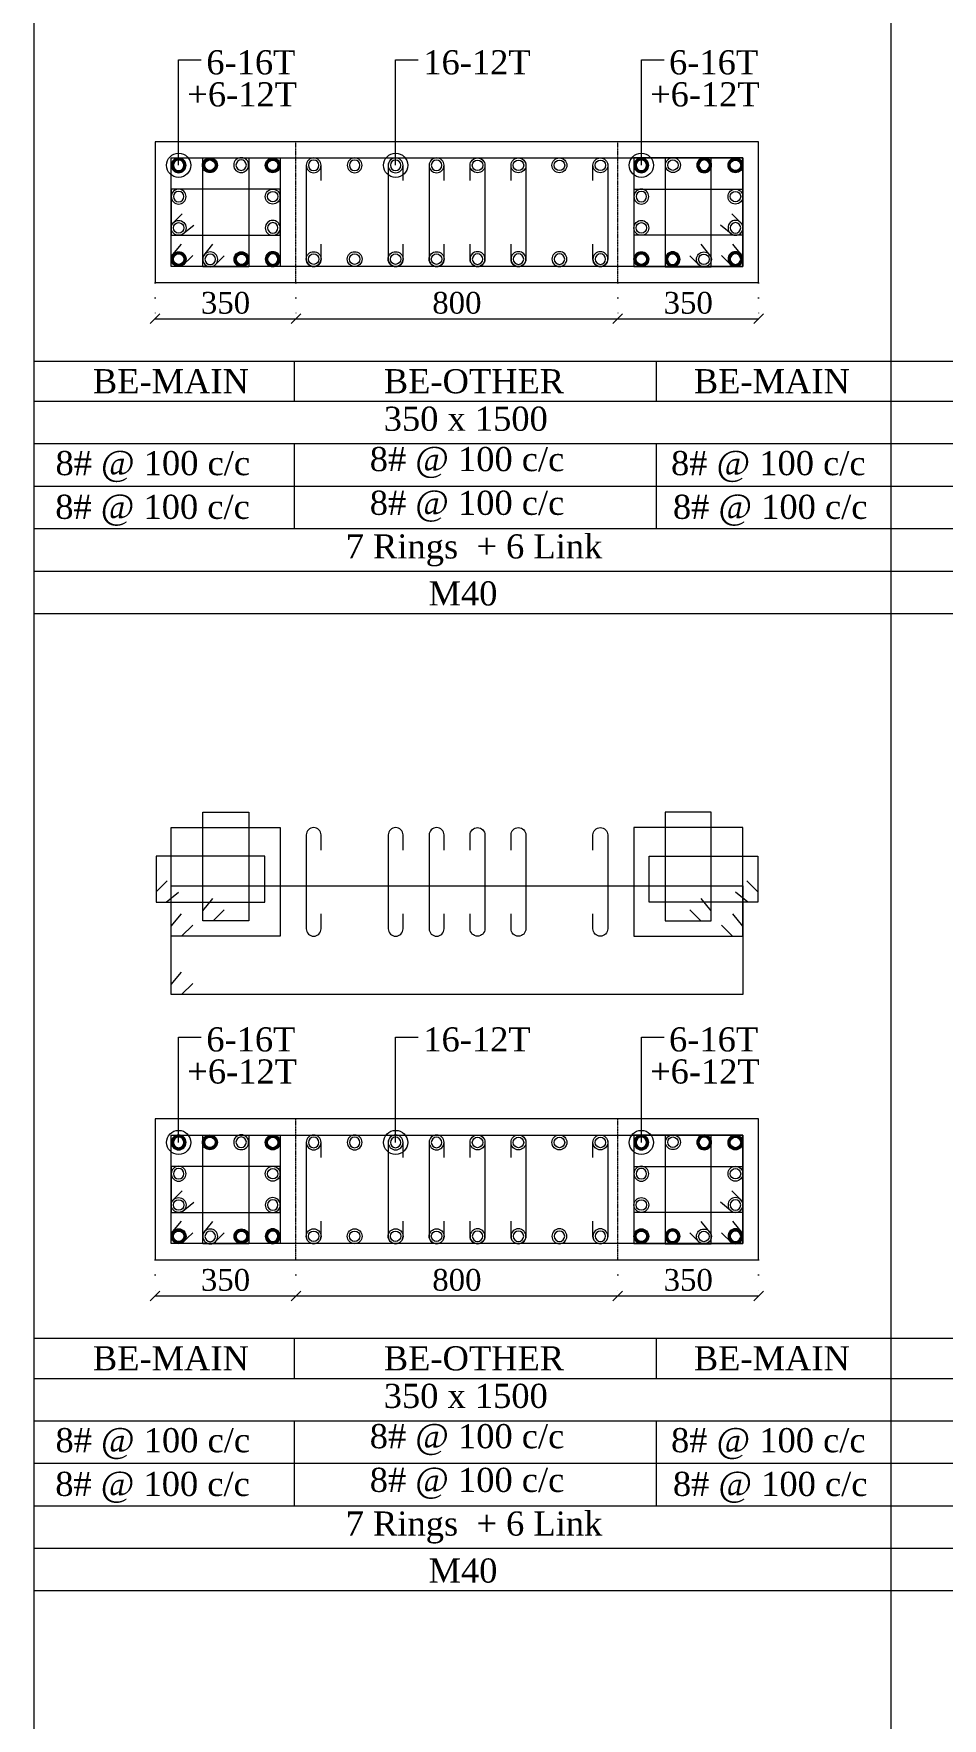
# Model space of a CAD drawing. Header units: millimetres. Extents: x 303 to 27724, y 300 to 68956.
# Drawn here: x 303 to 2561, y 39502 to 43688 of the extents above; entities that cross this region are included whole.
import ezdxf

# ---------------------------------------------------------------- set-up
doc = ezdxf.new("R2010")
doc.units = ezdxf.units.MM
doc.linetypes.add('( Hidden )', pattern=[0.375, 0.25, -0.125])
doc.linetypes.add('DOT2', pattern=[0.125, 0, -0.125])
doc.layers.get('Defpoints').update_dxf_attribs({"lineweight": 0})
for name, color, linetype, lineweight in [('S-COL. STEEL DIA', 1, 'Continuous', 9), ('S-DIM FOOTING', 7, 'Continuous', 0), ('S-SECTION', 5, 'Continuous', 0), ('S-SECTION MARK', 7, 'Continuous', 0), ('S-SHEET', 7, 'Continuous', 0), ('S-STEEL', 1, 'Continuous', 9), ('S-STEEL-1', 1, 'Continuous', 0), ('S-STEEL-1 C.S.', 106, 'Continuous', 0), ('S-TEXT', 7, 'Continuous', 0)]:
    doc.layers.add(name, color=color, linetype=linetype, lineweight=lineweight)
doc.styles.add('AR', font='ARIALUNI.TTF', dxfattribs={"width": 0.8})
doc.styles.add('S-ROMANS', font='times.ttf')
doc.styles.add('TEXT', font='times.ttf')
doc.dimstyles.new('100', dxfattribs={"dimtxt": 180, "dimasz": 80, "dimexe": 0.18, "dimexo": 0.0625, "dimgap": 1, "dimtad": 1, "dimdec": 0, "dimzin": 0, "dimdsep": 46, "dimtxsty": 'AR', "dimblk": 'DOT', "dimcen": 0.09, "dimse1": 1, "dimse2": 1, "dimclrd": 50, "dimclrt": 256, "dimadec": 0, "dimazin": 0, "dimtfac": 1, "dimtdec": 0, "dimtix": 1, "dimtofl": 0, "dimtmove": 2, "dimatfit": 0, "dimfxl": 1, "dimtolj": 1, "dimtzin": 0, "dimlwd": -1, "dimarcsym": 0})
doc.dimstyles.new('SETU', dxfattribs={"dimtxt": 230, "dimasz": 0.2, "dimexe": 0.1, "dimexo": 0.1, "dimgap": 0.05, "dimtad": 1, "dimdec": 0, "dimzin": 0, "dimdsep": 46, "dimtxsty": 'TEXT', "dimblk": 'OBLIQUE', "dimcen": 0.09, "dimdle": 0.1, "dimclrd": 4, "dimclre": 256, "dimclrt": 256, "dimadec": 1, "dimazin": 0, "dimtfac": 1, "dimtdec": 0, "dimtix": 1, "dimtofl": 0, "dimtmove": 2, "dimatfit": 0, "dimfxl": 1, "dimtolj": 1, "dimtzin": 0, "dimlwd": -1, "dimlwe": -1, "dimarcsym": 1})

# ---------------------------------------------------------------- blocks, each defined once
blk = doc.blocks.new('*U4')
at = {"layer": 'S-COL. STEEL DIA'}
h = blk.add_hatch(color=256, dxfattribs=at)
h.dxf.hatch_style = 1
h.paths.add_polyline_path([(-18.5, 0, 1), (18.5, 0, 1)])
h.paths.add_polyline_path([(13, 0, -1), (-13, 0, -1)], flags=16)
at = {"layer": 'S-COL. STEEL DIA', "lineweight": 5}
for radius in [18.5, 13]:
    blk.add_circle((0, 0), radius, dxfattribs=at)
blk = doc.blocks.new('*U6')
at = {"layer": 'S-COL. STEEL DIA', "lineweight": 5}
for radius in [18.5, 13, 13]:
    blk.add_circle((0, 0), radius, dxfattribs=at)
blk = doc.blocks.new('_Oblique')
at = {"color": 0, "linetype": 'ByBlock', "lineweight": -2}
blk.add_line((-0.5, -0.5), (0.5, 0.5), dxfattribs=at)
blk = doc.blocks.new('*D1893')
at = {"layer": 'Defpoints', "color": 0}
for p in [(604.7, 40641.6), (954.7, 40641.6), (954.7, 40551.7)]:
    blk.add_point(p, dxfattribs=at)
at = {"layer": 'S-DIM FOOTING', "linetype": 'DOT2', "ltscale": 300}
for p, q in [((604.7, 40641.5), (604.7, 40551.6)), ((954.7, 40641.5), (954.7, 40551.6))]:
    blk.add_line(p, q, dxfattribs=at)
at = {"layer": 'S-DIM FOOTING', "ltscale": 300}
blk.add_line((604.6, 40551.7), (954.8, 40551.7), dxfattribs=at)
at = {"layer": 'S-DIM FOOTING', "linetype": 'ByBlock', "xscale": 24, "yscale": 24, "zscale": 24, "rotation": 180}
blk.add_blockref('_Oblique', (604.7, 40551.7), dxfattribs=at)
at = {"layer": 'S-DIM FOOTING', "linetype": 'ByBlock', "xscale": 24, "yscale": 24, "zscale": 24}
blk.add_blockref('_Oblique', (954.7, 40551.7), dxfattribs=at)
at = {"layer": 'S-DIM FOOTING', "insert": (779.7, 40591.2), "char_height": 54, "attachment_point": 5, "style": 'TEXT'}
blk.add_mtext('\\A1;350', dxfattribs=at)
blk = doc.blocks.new('*D1894')
at = {"layer": 'Defpoints', "color": 0}
for p in [(954.7, 40641.6), (1754.7, 40641.6), (1754.7, 40551.7)]:
    blk.add_point(p, dxfattribs=at)
at = {"layer": 'S-DIM FOOTING', "linetype": 'DOT2', "ltscale": 300}
for p, q in [((954.7, 40641.5), (954.7, 40551.6)), ((1754.7, 40641.5), (1754.7, 40551.6))]:
    blk.add_line(p, q, dxfattribs=at)
at = {"layer": 'S-DIM FOOTING', "ltscale": 300}
blk.add_line((954.6, 40551.7), (1754.8, 40551.7), dxfattribs=at)
at = {"layer": 'S-DIM FOOTING', "linetype": 'ByBlock', "xscale": 24, "yscale": 24, "zscale": 24, "rotation": 180}
blk.add_blockref('_Oblique', (954.7, 40551.7), dxfattribs=at)
at = {"layer": 'S-DIM FOOTING', "linetype": 'ByBlock', "xscale": 24, "yscale": 24, "zscale": 24}
blk.add_blockref('_Oblique', (1754.7, 40551.7), dxfattribs=at)
at = {"layer": 'S-DIM FOOTING', "insert": (1354.7, 40591.2), "char_height": 54, "attachment_point": 5, "style": 'TEXT'}
blk.add_mtext('\\A1;800', dxfattribs=at)
blk = doc.blocks.new('*D1895')
at = {"layer": 'Defpoints', "color": 0}
for p in [(1754.7, 40641.6), (2104.7, 40641.6), (2104.7, 40551.7)]:
    blk.add_point(p, dxfattribs=at)
at = {"layer": 'S-DIM FOOTING', "linetype": 'DOT2', "ltscale": 300}
for p, q in [((1754.7, 40641.5), (1754.7, 40551.6)), ((2104.7, 40641.5), (2104.7, 40551.6))]:
    blk.add_line(p, q, dxfattribs=at)
at = {"layer": 'S-DIM FOOTING', "ltscale": 300}
blk.add_line((1754.6, 40551.7), (2104.8, 40551.7), dxfattribs=at)
at = {"layer": 'S-DIM FOOTING', "linetype": 'ByBlock', "xscale": 24, "yscale": 24, "zscale": 24, "rotation": 180}
blk.add_blockref('_Oblique', (1754.7, 40551.7), dxfattribs=at)
at = {"layer": 'S-DIM FOOTING', "linetype": 'ByBlock', "xscale": 24, "yscale": 24, "zscale": 24}
blk.add_blockref('_Oblique', (2104.7, 40551.7), dxfattribs=at)
at = {"layer": 'S-DIM FOOTING', "insert": (1929.7, 40591.2), "char_height": 54, "attachment_point": 5, "style": 'TEXT'}
blk.add_mtext('\\A1;350', dxfattribs=at)
blk = doc.blocks.new('_Dot')
at = {"linetype": 'ByBlock', "lineweight": -2}
blk.add_line((-0.5, 0), (-1, 0), dxfattribs=at)
at = {"linetype": 'ByBlock', "const_width": 0.5}
blk.add_lwpolyline([(-0.25, 0, 1), (0.25, 0, 1)], format="xyb", close=True, dxfattribs=at)
blk = doc.blocks.new('*D1896')
at = {"layer": 'Defpoints', "color": 0}
for p in [(604.7, 43069.6), (954.7, 43069.6), (954.7, 42979.8)]:
    blk.add_point(p, dxfattribs=at)
at = {"layer": 'S-DIM FOOTING', "linetype": 'DOT2', "ltscale": 300}
for p, q in [((604.7, 43069.5), (604.7, 42979.7)), ((954.7, 43069.5), (954.7, 42979.7))]:
    blk.add_line(p, q, dxfattribs=at)
at = {"layer": 'S-DIM FOOTING', "ltscale": 300}
blk.add_line((604.6, 42979.8), (954.8, 42979.8), dxfattribs=at)
at = {"layer": 'S-DIM FOOTING', "linetype": 'ByBlock', "xscale": 24, "yscale": 24, "zscale": 24, "rotation": 180}
blk.add_blockref('_Oblique', (604.7, 42979.8), dxfattribs=at)
at = {"layer": 'S-DIM FOOTING', "linetype": 'ByBlock', "xscale": 24, "yscale": 24, "zscale": 24}
blk.add_blockref('_Oblique', (954.7, 42979.8), dxfattribs=at)
at = {"layer": 'S-DIM FOOTING', "insert": (779.7, 43019.2), "char_height": 54, "attachment_point": 5, "style": 'TEXT'}
blk.add_mtext('\\A1;350', dxfattribs=at)
blk = doc.blocks.new('*D1897')
at = {"layer": 'Defpoints', "color": 0}
for p in [(954.7, 43069.6), (1754.7, 43069.6), (1754.7, 42979.8)]:
    blk.add_point(p, dxfattribs=at)
at = {"layer": 'S-DIM FOOTING', "linetype": 'DOT2', "ltscale": 300}
for p, q in [((954.7, 43069.5), (954.7, 42979.7)), ((1754.7, 43069.5), (1754.7, 42979.7))]:
    blk.add_line(p, q, dxfattribs=at)
at = {"layer": 'S-DIM FOOTING', "ltscale": 300}
blk.add_line((954.6, 42979.8), (1754.8, 42979.8), dxfattribs=at)
at = {"layer": 'S-DIM FOOTING', "linetype": 'ByBlock', "xscale": 24, "yscale": 24, "zscale": 24, "rotation": 180}
blk.add_blockref('_Oblique', (954.7, 42979.8), dxfattribs=at)
at = {"layer": 'S-DIM FOOTING', "linetype": 'ByBlock', "xscale": 24, "yscale": 24, "zscale": 24}
blk.add_blockref('_Oblique', (1754.7, 42979.8), dxfattribs=at)
at = {"layer": 'S-DIM FOOTING', "insert": (1354.7, 43019.2), "char_height": 54, "attachment_point": 5, "style": 'TEXT'}
blk.add_mtext('\\A1;800', dxfattribs=at)
blk = doc.blocks.new('*D1898')
at = {"layer": 'Defpoints', "color": 0}
for p in [(1754.7, 43069.6), (2104.7, 43069.6), (2104.7, 42979.8)]:
    blk.add_point(p, dxfattribs=at)
at = {"layer": 'S-DIM FOOTING', "linetype": 'DOT2', "ltscale": 300}
for p, q in [((1754.7, 43069.5), (1754.7, 42979.7)), ((2104.7, 43069.5), (2104.7, 42979.7))]:
    blk.add_line(p, q, dxfattribs=at)
at = {"layer": 'S-DIM FOOTING', "ltscale": 300}
blk.add_line((1754.6, 42979.8), (2104.8, 42979.8), dxfattribs=at)
at = {"layer": 'S-DIM FOOTING', "linetype": 'ByBlock', "xscale": 24, "yscale": 24, "zscale": 24, "rotation": 180}
blk.add_blockref('_Oblique', (1754.7, 42979.8), dxfattribs=at)
at = {"layer": 'S-DIM FOOTING', "linetype": 'ByBlock', "xscale": 24, "yscale": 24, "zscale": 24}
blk.add_blockref('_Oblique', (2104.7, 42979.8), dxfattribs=at)
at = {"layer": 'S-DIM FOOTING', "insert": (1929.7, 43019.2), "char_height": 54, "attachment_point": 5, "style": 'TEXT'}
blk.add_mtext('\\A1;350', dxfattribs=at)

msp = doc.modelspace()

# ---------------------------------------------------------------- linework, layer by layer
at = {"layer": 'S-SECTION'}
for points, elevation in [([(2104.7, 43069.6), (2104.7, 43419.6), (604.7, 43419.6), (604.7, 43069.6)], 8.2), ([(2104.7, 40641.6), (2104.7, 40991.6), (604.7, 40991.6), (604.7, 40641.6)], 0.2)]:
    msp.add_lwpolyline(points, close=True, dxfattribs=dict(at, elevation=elevation))
at = {"layer": 'S-SHEET'}
for p, q in [((303, 68956, -1.6), (303, 299.8, -1.1)), ((2433.6, 68956, -1.7), (2433.6, 299.8, -1.2)), ((303, 42874.5, 7.3), (27724.1, 42874.5, 7.3)), ((950.1, 42874.5, -0.8), (950.1, 42775, -0.8)), ((1850.1, 42874.5, -0.8), (1850.1, 42775, -0.8)), ((303, 42775, -0.8), (27724.1, 42775, -0.8)), ((303, 42669.8, -0.8), (27724.1, 42669.8, -0.8)), ((303, 42669.8, -0.8), (27724.1, 42669.8, -0.8)), ((950.1, 42669.8, -0.8), (950.1, 42458.4, -0.8)), ((1850.1, 42669.8, -0.8), (1850.1, 42458.4, -0.8)), ((303, 42564, -0.8), (27724.1, 42564, -0.8)), ((303, 42458.4, -0.8), (27724.1, 42458.4, -0.8)), ((303, 42352.9, -0.8), (27724.1, 42352.9, -0.8)), ((303, 40446.5, 7.3), (27724.1, 40446.5, 7.3)), ((950.1, 40446.5, -0.7), (950.1, 40346.9, -0.7)), ((1850.1, 40446.5, -0.7), (1850.1, 40346.9, -0.7)), ((303, 40346.9, -0.7), (27724.1, 40346.9, -0.7)), ((303, 40241.7, -0.7), (27724.1, 40241.7, -0.7)), ((303, 40241.7, -0.7), (27724.1, 40241.7, -0.7)), ((950.1, 40241.7, -0.7), (950.1, 40030.4, -0.7)), ((1850.1, 40241.7, -0.7), (1850.1, 40030.4, -0.7)), ((303, 40135.9, -0.7), (27724.1, 40135.9, -0.7)), ((303, 40030.4, -0.7), (27724.1, 40030.4, -0.7)), ((303, 39924.9, -0.7), (27724.1, 39924.9, -0.7))]:
    msp.add_line(p, q, dxfattribs=at)
at = {"layer": 'S-SHEET', "color": 0}
for p, q in [((303, 42247.4, -0.8), (27724.1, 42247.4, -0.8)), ((303, 39819.4, -0.7), (27724.1, 39819.4, -0.7))]:
    msp.add_line(p, q, dxfattribs=at)
at = {"layer": 'S-STEEL', "color": 1}
for points, elevation in [([(698.3, 43137), (670.7, 43109.6), (644.7, 43109.6), (644.7, 43379.6), (2065.5, 43379.6), (2065.5, 43109.6), (644.7, 43109.6), (644.7, 43134.7), (669.9, 43165.5)], 8.2), ([(698.3, 41327.9), (670.7, 41300.6), (644.7, 41300.6), (644.7, 41570.6), (2065.5, 41570.6), (2065.5, 41300.6), (644.7, 41300.6), (644.7, 41325.6), (669.9, 41356.5)], 0.2), ([(698.3, 40708.9), (670.7, 40681.6), (644.7, 40681.6), (644.7, 40951.6), (2065.5, 40951.6), (2065.5, 40681.6), (644.7, 40681.6), (644.7, 40706.6), (669.9, 40737.5)], 0.2)]:
    msp.add_lwpolyline(points, dxfattribs=dict(at, elevation=elevation))
at = {"layer": 'S-STEEL', "color": 3}
for points, elevation in [([(1017.3, 43323.5), (1017.3, 43361.2, 1), (980.4, 43361.2), (980.4, 43128.1, 1), (1017.3, 43128.1), (1017.3, 43165.3)], 8.2), ([(1220.9, 43323.5), (1220.9, 43361.2, 1), (1184, 43361.2), (1184, 43128.1, 1), (1220.9, 43128.1), (1220.9, 43165.3)], 8.2), ([(1322.7, 43323.5), (1322.7, 43361.2, 1), (1285.8, 43361.2), (1285.8, 43128.1, 1), (1322.7, 43128.1), (1322.7, 43165.3)], 8.2), ([(1387.5, 43323.5), (1387.5, 43361.2, -1), (1424.4, 43361.2), (1424.4, 43128.1, -1), (1387.5, 43128.1), (1387.5, 43165.3)], 8.2), ([(1489.3, 43323.5), (1489.3, 43361.2, -1), (1526.2, 43361.2), (1526.2, 43128.1, -1), (1489.3, 43128.1), (1489.3, 43165.3)], 8.2), ([(1692.9, 43323.5), (1692.9, 43361.2, -1), (1729.8, 43361.2), (1729.8, 43128.1, -1), (1692.9, 43128.1), (1692.9, 43165.3)], 8.2), ([(1017.3, 41659.5), (1017.3, 41697.2, 1), (980.4, 41697.2), (980.4, 41464.1, 1), (1017.3, 41464.1), (1017.3, 41501.3)], 0.2), ([(1220.9, 41659.5), (1220.9, 41697.2, 1), (1184, 41697.2), (1184, 41464.1, 1), (1220.9, 41464.1), (1220.9, 41501.3)], 0.2), ([(1322.7, 41659.5), (1322.7, 41697.2, 1), (1285.8, 41697.2), (1285.8, 41464.1, 1), (1322.7, 41464.1), (1322.7, 41501.3)], 0.2), ([(1387.5, 41659.5), (1387.5, 41697.2, -1), (1424.4, 41697.2), (1424.4, 41464.1, -1), (1387.5, 41464.1), (1387.5, 41501.3)], 0.2), ([(1489.3, 41659.5), (1489.3, 41697.2, -1), (1526.2, 41697.2), (1526.2, 41464.1, -1), (1489.3, 41464.1), (1489.3, 41501.3)], 0.2), ([(1692.9, 41659.5), (1692.9, 41697.2, -1), (1729.8, 41697.2), (1729.8, 41464.1, -1), (1692.9, 41464.1), (1692.9, 41501.3)], 0.2), ([(1017.3, 40895.4), (1017.3, 40933.1, 1), (980.4, 40933.1), (980.4, 40700, 1), (1017.3, 40700), (1017.3, 40737.3)], 0.2), ([(1220.9, 40895.4), (1220.9, 40933.1, 1), (1184, 40933.1), (1184, 40700, 1), (1220.9, 40700), (1220.9, 40737.3)], 0.2), ([(1322.7, 40895.4), (1322.7, 40933.1, 1), (1285.8, 40933.1), (1285.8, 40700, 1), (1322.7, 40700), (1322.7, 40737.3)], 0.2), ([(1387.5, 40895.4), (1387.5, 40933.1, -1), (1424.4, 40933.1), (1424.4, 40700, -1), (1387.5, 40700), (1387.5, 40737.3)], 0.2), ([(1489.3, 40895.4), (1489.3, 40933.1, -1), (1526.2, 40933.1), (1526.2, 40700, -1), (1489.3, 40700), (1489.3, 40737.3)], 0.2), ([(1692.9, 40895.4), (1692.9, 40933.1, -1), (1729.8, 40933.1), (1729.8, 40700, -1), (1692.9, 40700), (1692.9, 40737.3)], 0.2)]:
    msp.add_lwpolyline(points, format="xyb", dxfattribs=dict(at, elevation=elevation))
at = {"layer": 'S-STEEL-1', "color": 6}
for points, elevation in [([(698.3, 43137), (670.7, 43109.6), (644.7, 43109.6), (644.7, 43379.6), (915.5, 43379.6), (915.5, 43109.6), (644.7, 43109.6), (644.7, 43134.7), (669.9, 43165.5)], 8.2), ([(2012, 43137), (2039.5, 43109.6), (2065.5, 43109.6), (2065.5, 43379.6), (1794.7, 43379.6), (1794.7, 43109.6), (2065.5, 43109.6), (2065.5, 43134.7), (2040.3, 43165.5)], 8.2), ([(698.3, 41472.9), (670.7, 41445.6), (644.7, 41445.6), (644.7, 41715.6), (915.5, 41715.6), (915.5, 41445.6), (644.7, 41445.6), (644.7, 41470.6), (669.9, 41501.5)], 0.2), ([(2012, 41472.9), (2039.5, 41445.6), (2065.5, 41445.6), (2065.5, 41715.6), (1794.7, 41715.6), (1794.7, 41445.6), (2065.5, 41445.6), (2065.5, 41470.6), (2040.3, 41501.5)], 0.2), ([(698.3, 40708.9), (670.7, 40681.6), (644.7, 40681.6), (644.7, 40951.6), (915.5, 40951.6), (915.5, 40681.6), (644.7, 40681.6), (644.7, 40706.6), (669.9, 40737.5)], 0.2), ([(2012, 40708.9), (2039.5, 40681.6), (2065.5, 40681.6), (2065.5, 40951.6), (1794.7, 40951.6), (1794.7, 40681.6), (2065.5, 40681.6), (2065.5, 40706.6), (2040.3, 40737.5)], 0.2)]:
    msp.add_lwpolyline(points, dxfattribs=dict(at, elevation=elevation))
at = {"layer": 'S-STEEL-1', "color": 41}
for points, elevation in [([(776.7, 43136.4), (749.2, 43109.1), (723.2, 43109.1), (723.2, 43379.6), (837.5, 43379.6), (837.5, 43109.1), (723.2, 43109.1), (723.2, 43134.1), (748.4, 43165)], 8.2), ([(1933.5, 43136.4), (1961, 43109.1), (1987, 43109.1), (1987, 43379.6), (1872.7, 43379.6), (1872.7, 43109.1), (1987, 43109.1), (1987, 43134.1), (1961.8, 43165)], 8.2), ([(672, 43240.9), (644.7, 43213.4), (644.7, 43187.3), (915.2, 43187.4), (915.2, 43301.7), (644.7, 43301.7), (644.7, 43187.3), (669.7, 43187.3), (700.6, 43212.5)], 8.2), ([(2038.2, 43240.9), (2065.5, 43213.4), (2065.5, 43187.3), (1795, 43187.4), (1795, 43301.7), (2065.5, 43301.7), (2065.5, 43187.3), (2040.5, 43187.3), (2009.6, 43212.5)], 8.2), ([(776.7, 41510.9), (749.2, 41483.6), (723.2, 41483.6), (723.2, 41754.1), (837.5, 41754.1), (837.5, 41483.6), (723.2, 41483.6), (723.2, 41508.6), (748.4, 41539.5)], 0.2), ([(1933.5, 41510.9), (1961, 41483.6), (1987, 41483.6), (1987, 41754.1), (1872.7, 41754.1), (1872.7, 41483.6), (1987, 41483.6), (1987, 41508.6), (1961.8, 41539.5)], 0.2), ([(634.5, 41583.6), (607.2, 41556), (607.2, 41530), (877.7, 41530), (877.7, 41644.3), (607.2, 41644.3), (607.2, 41530), (632.2, 41530), (663.1, 41555.2)], 0.2), ([(2075.7, 41583.6), (2103, 41556), (2103, 41530), (1832.5, 41530), (1832.5, 41644.3), (2103, 41644.3), (2103, 41530), (2078, 41530), (2047.1, 41555.2)], 0.2), ([(776.7, 40708.4), (749.2, 40681.1), (723.2, 40681.1), (723.2, 40951.6), (837.5, 40951.6), (837.5, 40681.1), (723.2, 40681.1), (723.2, 40706.1), (748.4, 40737)], 0.2), ([(1933.5, 40708.4), (1961, 40681.1), (1987, 40681.1), (1987, 40951.6), (1872.7, 40951.6), (1872.7, 40681.1), (1987, 40681.1), (1987, 40706.1), (1961.8, 40737)], 0.2), ([(672, 40812.8), (644.7, 40785.3), (644.7, 40759.3), (915.2, 40759.3), (915.2, 40873.6), (644.7, 40873.6), (644.7, 40759.3), (669.7, 40759.3), (700.6, 40784.5)], 0.2), ([(2038.2, 40812.8), (2065.5, 40785.3), (2065.5, 40759.3), (1795, 40759.3), (1795, 40873.6), (2065.5, 40873.6), (2065.5, 40759.3), (2040.5, 40759.3), (2009.6, 40784.5)], 0.2)]:
    msp.add_lwpolyline(points, dxfattribs=dict(at, elevation=elevation))
at = {"layer": 'S-STEEL-1 C.S.', "color": 8, "linetype": '( Hidden )'}
for p, q in [((954.7, 43069.6, 8.2), (954.7, 43419.6, 8.2)), ((1754.7, 43069.6, 8.2), (1754.7, 43419.6, 8.2)), ((954.7, 40641.6, 0.2), (954.7, 40991.6, 0.2)), ((1754.7, 40641.6, 0.2), (1754.7, 40991.6, 0.2))]:
    msp.add_line(p, q, dxfattribs=at)

# ---------------------------------------------------------------- block references
at = {"layer": 'S-COL. STEEL DIA', "xscale": -1}
for name, p, rotation in [('*U4', (663.2, 43361.2, 8.2), 180), ('*U6', (818.6, 43361.7, 8.2), 90.19403361430271), ('*U6', (998.8, 43361.2, 8.2), 180), ('*U6', (1100.6, 43361.2, 8.2), 180), ('*U6', (1202.4, 43361.2, 8.2), 180), ('*U6', (1304.2, 43361.2, 8.2), 180), ('*U4', (1813.2, 43361.2, 8.2), 180), ('*U4', (1969.4, 43361.5, 8.2), 89.80596638569695), ('*U6', (663.2, 43283.5, 8.2), 180), ('*U6', (1813.2, 43283.5, 8.2), 180), ('*U6', (741.7, 43127.6, 8.2), 270.1940336143028), ('*U4', (1890.9, 43127.8, 8.2), 269.8059663856972), ('*U4', (663.2, 40933.1, 0.2), 180), ('*U6', (818.6, 40933.7, 0.2), 90.19403361430271), ('*U6', (998.8, 40933.1, 0.2), 180), ('*U6', (1100.6, 40933.1, 0.2), 180), ('*U6', (1202.4, 40933.1, 0.2), 180), ('*U6', (1304.2, 40933.1, 0.2), 180), ('*U4', (1813.2, 40933.1, 0.2), 180), ('*U4', (1969.4, 40933.4, 0.2), 89.80596638569695), ('*U6', (663.2, 40855.4, 0.2), 180), ('*U6', (1813.2, 40855.4, 0.2), 180), ('*U6', (741.7, 40699.5, 0.2), 270.1940336143028), ('*U4', (1890.9, 40699.8, 0.2), 269.8059663856972)]:
    msp.add_blockref(name, p, dxfattribs=dict(at, rotation=rotation))
at = {"layer": 'S-COL. STEEL DIA'}
for name, p, rotation in [('*U4', (740.9, 43361.5, 8.2), 270.1940336143028), ('*U4', (897.1, 43361.2, 8.2), 180), ('*U6', (1406, 43361.2, 8.2), 180), ('*U6', (1507.8, 43361.2, 8.2), 180), ('*U6', (1609.6, 43361.2, 8.2), 180), ('*U6', (1711.4, 43361.2, 8.2), 180), ('*U6', (1891.7, 43361.7, 8.2), 269.8059663856972), ('*U4', (2047.1, 43361.2, 8.2), 180), ('*U6', (897.1, 43283.5, 8.2), 180), ('*U6', (2047.1, 43283.5, 8.2), 180), ('*U4', (819.4, 43127.8, 8.2), 90.19403361430282), ('*U6', (1968.6, 43127.6, 8.2), 89.80596638569716), ('*U4', (740.9, 40933.4, 0.2), 270.1940336143028), ('*U4', (897.1, 40933.1, 0.2), 180), ('*U6', (1406, 40933.1, 0.2), 180), ('*U6', (1507.8, 40933.1, 0.2), 180), ('*U6', (1609.6, 40933.1, 0.2), 180), ('*U6', (1711.4, 40933.1, 0.2), 180), ('*U6', (1891.7, 40933.7, 0.2), 269.8059663856972), ('*U4', (2047.1, 40933.1, 0.2), 180), ('*U6', (897.1, 40855.4, 0.2), 180), ('*U6', (2047.1, 40855.4, 0.2), 180), ('*U4', (819.4, 40699.8, 0.2), 90.19403361430282), ('*U6', (1968.6, 40699.5, 0.2), 89.80596638569716)]:
    msp.add_blockref(name, p, dxfattribs=dict(at, rotation=rotation))
for name, p in [('*U6', (663.2, 43205.8, 8.2)), ('*U6', (1813.2, 43205.8, 8.2)), ('*U4', (663.2, 43128.1, 8.2)), ('*U6', (998.8, 43128.1, 8.2)), ('*U6', (1100.6, 43128.1, 8.2)), ('*U6', (1202.4, 43128.1, 8.2)), ('*U6', (1304.2, 43128.1, 8.2)), ('*U4', (1813.2, 43128.1, 8.2)), ('*U6', (663.2, 40777.7, 0.2)), ('*U6', (1813.2, 40777.7, 0.2)), ('*U4', (663.2, 40700, 0.2)), ('*U6', (998.8, 40700, 0.2)), ('*U6', (1100.6, 40700, 0.2)), ('*U6', (1202.4, 40700, 0.2)), ('*U6', (1304.2, 40700, 0.2)), ('*U4', (1813.2, 40700, 0.2))]:
    msp.add_blockref(name, p, dxfattribs=at)
at = {"layer": 'S-COL. STEEL DIA', "xscale": -1}
for name, p in [('*U6', (897.1, 43205.8, 8.2)), ('*U6', (2047.1, 43205.8, 8.2)), ('*U4', (897.1, 43128.1, 8.2)), ('*U6', (1406, 43128.1, 8.2)), ('*U6', (1507.8, 43128.1, 8.2)), ('*U6', (1609.6, 43128.1, 8.2)), ('*U6', (1711.4, 43128.1, 8.2)), ('*U4', (2047.1, 43128.1, 8.2)), ('*U6', (897.1, 40777.7, 0.2)), ('*U6', (2047.1, 40777.7, 0.2)), ('*U4', (897.1, 40700, 0.2)), ('*U6', (1406, 40700, 0.2)), ('*U6', (1507.8, 40700, 0.2)), ('*U6', (1609.6, 40700, 0.2)), ('*U6', (1711.4, 40700, 0.2)), ('*U4', (2047.1, 40700, 0.2))]:
    msp.add_blockref(name, p, dxfattribs=at)

# ---------------------------------------------------------------- texts
at = {"layer": 'S-TEXT', "color": 7, "style": 'TEXT'}
for s, p in [('6-16T', (732, 43587.2, 8.2)), ('16-12T', (1271.3, 43587.2, 8.2)), ('6-16T', (1882, 43587.2, 8.2)), ('+6-12T', (684.8, 43507.6, 8.2)), ('+6-12T', (1834.8, 43507.6, 8.2)), ('6-16T', (732, 41159.2, 0.2)), ('16-12T', (1271.3, 41159.2, 0.2)), ('6-16T', (1882, 41159.2, 0.2)), ('+6-12T', (684.8, 41079.5, 0.2)), ('+6-12T', (1834.8, 41079.5, 0.2))]:
    msp.add_text(s, height=60, dxfattribs=at).set_placement(p)
at = {"layer": 'S-TEXT', "style": 'S-ROMANS'}
for s, p in [('BE-MAIN ', (450.1, 42794.7, -0.8)), ('BE-OTHER', (1173.1, 42794.7, -0.8)), ('BE-MAIN ', (1943.6, 42794.7, -0.8)), ('350 x 1500', (1172.9, 42701.5, -0.8)), ('8# @ 100 c/c', (1138.1, 42601.2, -0.8)), ('8# @ 100 c/c', (357.1, 42591.2, -0.8)), ('8# @ 100 c/c', (1886.9, 42591.2, -0.8)), ('8# @ 100 c/c', (356.5, 42482.6, -0.8)), ('8# @ 100 c/c', (1138.1, 42492.6, -0.8)), ('8# @ 100 c/c', (1891.6, 42482.6, -0.8)), ('7 Rings  + 6 Link', (1078.4, 42384.2, -0.8)), ('M40', (1284.2, 42267.4, -0.8)), ('BE-MAIN ', (450.1, 40366.7, -0.7)), ('BE-OTHER', (1173.1, 40366.7, -0.7)), ('BE-MAIN ', (1943.6, 40366.7, -0.7)), ('350 x 1500', (1172.9, 40273.4, -0.7)), ('8# @ 100 c/c', (1138.1, 40173.2, -0.7)), ('8# @ 100 c/c', (357.1, 40163.2, -0.7)), ('8# @ 100 c/c', (1886.9, 40163.2, -0.7)), ('8# @ 100 c/c', (356.5, 40054.6, -0.7)), ('8# @ 100 c/c', (1138.1, 40064.6, -0.7)), ('8# @ 100 c/c', (1891.6, 40054.6, -0.7)), ('7 Rings  + 6 Link', (1078.4, 39956.1, -0.7)), ('M40', (1284.2, 39839.3, -0.7))]:
    msp.add_text(s, height=60, dxfattribs=at).set_placement(p)

# ---------------------------------------------------------------- dimensions: what is measured, and where the dimension line sits
at = {"layer": 'S-DIM FOOTING', "ltscale": 300}
for base, p1, p2, picture, middle in [((954.7, 42979.8, 7.8), (604.7, 43069.6, 8.2), (954.7, 43069.6, 8.2), '*D1896', (779.7, 43019.2, 7.8)), ((1754.7, 42979.8, 7.8), (954.7, 43069.6, 8.2), (1754.7, 43069.6, 8.2), '*D1897', (1354.7, 43019.2, 7.8)), ((2104.7, 42979.8, 7.8), (1754.7, 43069.6, 8.2), (2104.7, 43069.6, 8.2), '*D1898', (1929.7, 43019.2, 7.8)), ((954.7, 40551.7, -0.2), (604.7, 40641.6, 0.2), (954.7, 40641.6, 0.2), '*D1893', (779.7, 40591.2, -0.2)), ((1754.7, 40551.7, -0.2), (954.7, 40641.6, 0.2), (1754.7, 40641.6, 0.2), '*D1894', (1354.7, 40591.2, -0.2)), ((2104.7, 40551.7, -0.2), (1754.7, 40641.6, 0.2), (2104.7, 40641.6, 0.2), '*D1895', (1929.7, 40591.2, -0.2))]:
    dim = msp.add_linear_dim(base=base, p1=p1, p2=p2, angle=180, dimstyle='SETU', override={"dimscale": 1.2, "dimtxt": 45, "dimasz": 20, "dimgap": 10, "dimblk1": 'Oblique', "dimblk2": 'Oblique', "dimsah": 1, "dimclrd": 256, "dimarcsym": 1}, dxfattribs=at)
    dim.commit()
    dim.dimension.update_dxf_attribs({"geometry": picture, "text_midpoint": middle})

# ---------------------------------------------------------------- leaders
at = {"layer": 'S-SECTION MARK'}
for points in [[(663.2, 43361.2, 8.2), (663.2, 43623.1, 8.2), (719.6, 43623.1, 8.2)], [(1202.4, 43361.2, 8.2), (1202.4, 43623.1, 8.2), (1258.8, 43623.1, 8.2)], [(1813.2, 43361.2, 8.2), (1813.2, 43623.1, 8.2), (1869.6, 43623.1, 8.2)], [(663.2, 40933.1, 0.2), (663.2, 41195, 0.2), (719.6, 41195, 0.2)], [(1202.4, 40933.1, 0.2), (1202.4, 41195, 0.2), (1258.8, 41195, 0.2)], [(1813.2, 40933.1, 0.2), (1813.2, 41195, 0.2), (1869.6, 41195, 0.2)]]:
    msp.add_leader(points, dimstyle='100', override={"dimasz": 60, "dimtad": 0, "dimclrd": 256, "dimldrblk": 'DotBlank', "dimfxl": 50, "dimfxlon": 1, "dimarcsym": 1}, dxfattribs=at)

doc.saveas('drawing.dxf')
